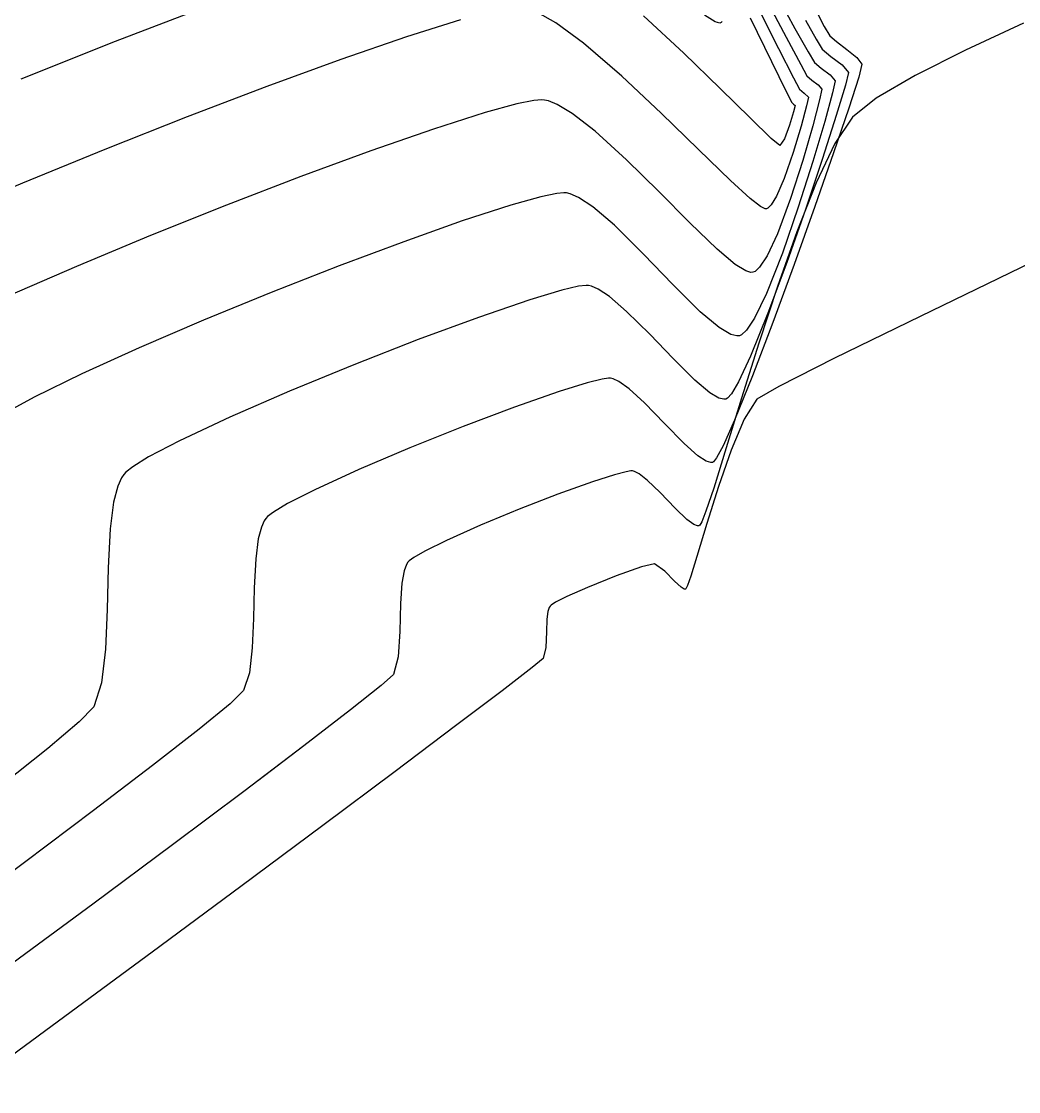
# Model space of a CAD drawing. Header units: metres. Extents: x 708868 to 711043, y 5411316 to 5413138.
# Drawn here: x 710054.64 to 710079.24, y 5411855.53 to 5411881.93 of the extents above; entities that cross this region are included whole.
import ezdxf

# ---------------------------------------------------------------- set-up
doc = ezdxf.new("R2010")
doc.units = ezdxf.units.M
for name, color, linetype in [('Rionegro 2010_Contours', 7, 'Continuous'), ('Rionegro 2014_Contours', 7, 'Continuous'), ('Rionegro 2018_Contours', 7, 'Continuous')]:
    doc.layers.add(name, color=color, linetype=linetype)

msp = doc.modelspace()

# ---------------------------------------------------------------- linework, layer by layer
at = {"layer": 'Rionegro 2010_Contours'}
for points in [[(710073.022, 5411882.465, 239), (710073.503, 5411881.541, 239), (710073.862, 5411880.869, 239), (710074.018, 5411880.589, 239), (710074.136, 5411880.486, 239), (710074.293, 5411880.368, 239), (710074.383, 5411880.264, 239), (710074.327, 5411879.995, 239), (710074.161, 5411879.358, 239), (710073.913, 5411878.498, 239), (710073.613, 5411877.562, 239), (710073.289, 5411876.693, 239), (710073.032, 5411876.145, 239), (710072.85, 5411875.869, 239), (710072.738, 5411875.766, 239), (710072.685, 5411875.742, 239), (710072.635, 5411875.738, 239), (710072.507, 5411875.776, 239), (710072.249, 5411875.937, 239), (710071.805, 5411876.311, 239), (710071.125, 5411876.965, 239), (710070.36, 5411877.734, 239), (710069.564, 5411878.519, 239), (710068.792, 5411879.223, 239), (710068.229, 5411879.661, 239), (710067.858, 5411879.883, 239), (710067.641, 5411879.969, 239), (710067.543, 5411879.991, 239), (710067.475, 5411879.995, 239), (710067.283, 5411879.979, 239), (710066.863, 5411879.896, 239), (710066.081, 5411879.683, 239), (710064.804, 5411879.277, 239), (710063.264, 5411878.741, 239), (710061.537, 5411878.104, 239), (710059.7, 5411877.397, 239), (710057.829, 5411876.648, 239), (710056.001, 5411875.886, 239), (710054.29, 5411875.142, 239)], [(710059.213, 5411882.3, 237), (710056.956, 5411881.434, 237), (710054.624, 5411880.507, 237)], [(710072.8, 5411882.289, 238), (710073.315, 5411881.265, 238), (710073.683, 5411880.542, 238), (710073.83, 5411880.258, 238), (710073.95, 5411880.16, 238), (710074.053, 5411880.061, 238), (710074.006, 5411879.847, 238), (710073.871, 5411879.347, 238), (710073.678, 5411878.702, 238), (710073.452, 5411878.053, 238), (710073.268, 5411877.625, 238), (710073.137, 5411877.405, 238), (710073.056, 5411877.323, 238), (710073.019, 5411877.305, 238), (710072.984, 5411877.307, 238), (710072.875, 5411877.363, 238), (710072.618, 5411877.563, 238), (710072.13, 5411878.009, 238), (710071.341, 5411878.776, 238), (710070.423, 5411879.67, 238), (710069.454, 5411880.58, 238), (710068.509, 5411881.392, 238), (710067.823, 5411881.897, 238), (710067.374, 5411882.153, 238)], [(710065.469, 5411881.967, 238), (710064.136, 5411881.548, 238), (710062.52, 5411880.991, 238), (710060.694, 5411880.324, 238), (710058.729, 5411879.575, 238), (710056.698, 5411878.772, 238), (710054.672, 5411877.943, 238), (710052.723, 5411877.116, 238)], [(710074.289, 5411882.108, 242), (710074.439, 5411881.808, 242), (710074.581, 5411881.58, 242), (710074.746, 5411881.434, 242), (710075.002, 5411881.243, 242), (710075.246, 5411881.044, 242), (710075.374, 5411880.876, 242), (710075.293, 5411880.558, 242), (710075.047, 5411879.792, 242), (710074.675, 5411878.691, 242), (710074.213, 5411877.367, 242), (710073.7, 5411875.933, 242), (710073.173, 5411874.502, 242), (710072.67, 5411873.185, 242), (710072.23, 5411872.097, 242), (710071.947, 5411871.465, 242), (710071.789, 5411871.168, 242), (710071.714, 5411871.069, 242), (710071.686, 5411871.051, 242), (710071.642, 5411871.048, 242), (710071.533, 5411871.081, 242), (710071.327, 5411871.217, 242), (710070.99, 5411871.521, 242), (710070.507, 5411872.014, 242), (710070.006, 5411872.524, 242), (710069.63, 5411872.866, 242), (710069.38, 5411873.045, 242), (710069.236, 5411873.113, 242), (710069.171, 5411873.129, 242), (710069.121, 5411873.13, 242), (710068.962, 5411873.109, 242), (710068.597, 5411873.019, 242), (710067.909, 5411872.805, 242), (710066.806, 5411872.419, 242), (710065.539, 5411871.94, 242), (710064.221, 5411871.411, 242), (710062.962, 5411870.877, 242), (710061.876, 5411870.38, 242), (710061.207, 5411870.039, 242), (710060.86, 5411869.829, 242), (710060.715, 5411869.717, 242), (710060.672, 5411869.671, 242), (710060.631, 5411869.61, 242), (710060.562, 5411869.458, 242), (710060.484, 5411869.164, 242), (710060.421, 5411868.675, 242), (710060.385, 5411867.962, 242), (710060.367, 5411867.204, 242), (710060.337, 5411866.479, 242), (710060.265, 5411865.86, 242), (710060.121, 5411865.422, 242), (710059.791, 5411865.101, 242), (710059.022, 5411864.47, 242), (710057.878, 5411863.575, 242), (710056.422, 5411862.463, 242), (710054.715, 5411861.18, 242), (710052.823, 5411859.775, 242)], [(710072.615, 5411882.017, 237), (710073.142, 5411880.944, 237), (710073.506, 5411880.204, 237), (710073.643, 5411879.928, 237), (710073.684, 5411879.892, 237), (710073.723, 5411879.857, 237), (710073.684, 5411879.705, 237), (710073.587, 5411879.374, 237), (710073.465, 5411879.037, 237), (710073.352, 5411878.869, 237), (710073.136, 5411879.047, 237), (710072.623, 5411879.544, 237), (710071.88, 5411880.273, 237), (710070.977, 5411881.145, 237), (710069.982, 5411882.072, 237)], [(710071.927, 5411881.933, 236), (710071.905, 5411881.903, 236), (710071.866, 5411881.89, 236), (710071.75, 5411881.918, 236), (710071.487, 5411882.088, 236)], [(710073.978, 5411881.963, 241), (710074.242, 5411881.493, 241), (710074.393, 5411881.25, 241), (710074.604, 5411881.067, 241), (710074.883, 5411880.857, 241), (710075.044, 5411880.672, 241), (710074.968, 5411880.36, 241), (710074.74, 5411879.61, 241), (710074.398, 5411878.547, 241), (710073.978, 5411877.296, 241), (710073.518, 5411875.984, 241), (710073.055, 5411874.734, 241), (710072.626, 5411873.673, 241), (710072.332, 5411873.043, 241), (710072.153, 5411872.741, 241), (710072.058, 5411872.636, 241), (710072.019, 5411872.615, 241), (710071.969, 5411872.609, 241), (710071.847, 5411872.639, 241), (710071.621, 5411872.773, 241), (710071.252, 5411873.084, 241), (710070.715, 5411873.616, 241), (710070.138, 5411874.214, 241), (710069.567, 5411874.779, 241), (710069.146, 5411875.142, 241), (710068.866, 5411875.327, 241), (710068.702, 5411875.399, 241), (710068.629, 5411875.416, 241), (710068.568, 5411875.419, 241), (710068.385, 5411875.397, 241), (710067.968, 5411875.299, 241), (710067.183, 5411875.064, 241), (710065.916, 5411874.631, 241), (710064.431, 5411874.082, 241), (710062.841, 5411873.461, 241), (710061.256, 5411872.81, 241), (710059.785, 5411872.171, 241), (710058.54, 5411871.587, 241), (710057.78, 5411871.188, 241), (710057.386, 5411870.942, 241), (710057.219, 5411870.809, 241), (710057.168, 5411870.753, 241), (710057.113, 5411870.671, 241), (710057.019, 5411870.466, 241), (710056.915, 5411870.07, 241), (710056.83, 5411869.411, 241), (710056.781, 5411868.449, 241), (710056.757, 5411867.428, 241), (710056.717, 5411866.449, 241), (710056.619, 5411865.614, 241), (710056.424, 5411865.025, 241), (710056.066, 5411864.651, 241), (710055.293, 5411863.994, 241), (710054.17, 5411863.101, 241)], [(710079.357, 5411881.888, 243), (710077.926, 5411881.221, 243), (710076.686, 5411880.595, 243), (710075.726, 5411880.035, 243), (710075.137, 5411879.569, 243), (710074.706, 5411878.923, 243), (710074.244, 5411877.95, 243), (710073.766, 5411876.742, 243), (710073.29, 5411875.392, 243), (710072.831, 5411873.991, 243), (710072.405, 5411872.634, 243), (710072.028, 5411871.412, 243), (710071.716, 5411870.419, 243), (710071.525, 5411869.851, 243), (710071.42, 5411869.588, 243), (710071.371, 5411869.502, 243), (710071.353, 5411869.488, 243), (710071.317, 5411869.486, 243), (710071.229, 5411869.52, 243), (710071.057, 5411869.647, 243), (710070.777, 5411869.916, 243), (710070.388, 5411870.318, 243), (710070.084, 5411870.61, 243), (710069.881, 5411870.768, 243), (710069.765, 5411870.828, 243), (710069.714, 5411870.841, 243), (710069.676, 5411870.842, 243), (710069.554, 5411870.824, 243), (710069.266, 5411870.749, 243), (710068.726, 5411870.575, 243), (710067.872, 5411870.267, 243), (710066.918, 5411869.897, 243), (710065.967, 5411869.504, 243), (710065.123, 5411869.128, 243), (710064.596, 5411868.866, 243), (710064.322, 5411868.707, 243), (710064.209, 5411868.623, 243), (710064.176, 5411868.588, 243), (710064.14, 5411868.531, 243), (710064.082, 5411868.379, 243), (710064.026, 5411868.074, 243), (710063.992, 5411867.571, 243), (710063.975, 5411866.883, 243), (710063.935, 5411866.255, 243), (710063.817, 5411865.82, 243), (710063.515, 5411865.548, 243), (710062.758, 5411864.946, 243), (710061.608, 5411864.06, 243), (710060.461, 5411863.191, 243)], [(710079.571, 5411875.991, 244), (710076.806, 5411874.656, 244), (710074.694, 5411873.621, 244), (710073.323, 5411872.927, 244), (710072.78, 5411872.614, 244), (710072.47, 5411872.116, 244), (710072.148, 5411871.356, 244), (710071.834, 5411870.458, 244), (710071.545, 5411869.543, 244), (710071.301, 5411868.735, 244), (710071.15, 5411868.246, 244), (710071.068, 5411868.013, 244), (710071.032, 5411867.936, 244), (710071.019, 5411867.924, 244), (710070.991, 5411867.926, 244), (710070.911, 5411867.974, 244), (710070.752, 5411868.123, 244), (710070.51, 5411868.371, 244), (710070.257, 5411868.554, 244), (710069.932, 5411868.475, 244), (710069.314, 5411868.254, 244), (710068.6, 5411867.968, 244), (710068.093, 5411867.744, 244), (710067.818, 5411867.603, 244), (710067.709, 5411867.533, 244), (710067.681, 5411867.506, 244), (710067.66, 5411867.471, 244), (710067.629, 5411867.376, 244), (710067.603, 5411867.183, 244), (710067.591, 5411866.873, 244), (710067.575, 5411866.487, 244), (710067.514, 5411866.218, 244), (710067.238, 5411865.991, 244), (710066.498, 5411865.421, 244), (710065.352, 5411864.552, 244), (710063.858, 5411863.428, 244), (710062.073, 5411862.094, 244), (710060.056, 5411860.592, 244), (710057.866, 5411858.969, 244), (710055.559, 5411857.267, 244), (710053.194, 5411855.531, 244)]]:
    msp.add_polyline3d(points, dxfattribs=at)
at = {"layer": 'Rionegro 2014_Contours'}
for points in [[(710073.307, 5411882.519, 240), (710073.721, 5411881.754, 240), (710074.048, 5411881.179, 240), (710074.205, 5411880.919, 240), (710074.37, 5411880.777, 240), (710074.588, 5411880.613, 240), (710074.713, 5411880.468, 240), (710074.649, 5411880.171, 240), (710074.454, 5411879.46, 240), (710074.161, 5411878.473, 240), (710073.803, 5411877.347, 240), (710073.41, 5411876.217, 240), (710073.016, 5411875.222, 240), (710072.722, 5411874.613, 240), (710072.523, 5411874.313, 240), (710072.406, 5411874.203, 240), (710072.352, 5411874.178, 240), (710072.289, 5411874.172, 240), (710072.136, 5411874.209, 240), (710071.852, 5411874.377, 240), (710071.387, 5411874.769, 240), (710070.712, 5411875.438, 240), (710069.986, 5411876.191, 240), (710069.267, 5411876.902, 240), (710068.737, 5411877.358, 240), (710068.385, 5411877.592, 240), (710068.179, 5411877.681, 240), (710068.086, 5411877.703, 240), (710068.024, 5411877.707, 240), (710067.846, 5411877.69, 240), (710067.452, 5411877.608, 240), (710066.715, 5411877.401, 240), (710065.512, 5411877.009, 240), (710064.072, 5411876.498, 240), (710062.476, 5411875.9, 240), (710060.803, 5411875.243, 240), (710059.134, 5411874.561, 240), (710057.549, 5411873.883, 240), (710056.129, 5411873.241, 240), (710054.955, 5411872.665, 240), (710054.246, 5411872.273, 240)], [(710073.022, 5411882.465, 239), (710073.503, 5411881.541, 239), (710073.862, 5411880.869, 239), (710074.018, 5411880.589, 239), (710074.136, 5411880.486, 239), (710074.293, 5411880.368, 239), (710074.383, 5411880.264, 239), (710074.327, 5411879.995, 239), (710074.161, 5411879.358, 239), (710073.913, 5411878.498, 239), (710073.613, 5411877.562, 239), (710073.289, 5411876.693, 239), (710073.032, 5411876.145, 239), (710072.85, 5411875.869, 239), (710072.738, 5411875.766, 239), (710072.685, 5411875.742, 239), (710072.635, 5411875.738, 239), (710072.507, 5411875.776, 239), (710072.249, 5411875.937, 239), (710071.805, 5411876.311, 239), (710071.125, 5411876.965, 239), (710070.36, 5411877.734, 239), (710069.564, 5411878.519, 239), (710068.792, 5411879.223, 239), (710068.229, 5411879.661, 239), (710067.858, 5411879.883, 239), (710067.641, 5411879.969, 239), (710067.543, 5411879.991, 239), (710067.475, 5411879.995, 239), (710067.283, 5411879.979, 239), (710066.863, 5411879.896, 239), (710066.081, 5411879.683, 239), (710064.804, 5411879.277, 239), (710063.264, 5411878.741, 239), (710061.537, 5411878.104, 239), (710059.7, 5411877.397, 239), (710057.829, 5411876.648, 239), (710056.001, 5411875.886, 239), (710054.29, 5411875.142, 239)], [(710059.213, 5411882.3, 237), (710056.956, 5411881.434, 237), (710054.624, 5411880.507, 237)], [(710072.8, 5411882.289, 238), (710073.315, 5411881.265, 238), (710073.683, 5411880.542, 238), (710073.83, 5411880.258, 238), (710073.95, 5411880.16, 238), (710074.053, 5411880.061, 238), (710074.006, 5411879.847, 238), (710073.871, 5411879.347, 238), (710073.678, 5411878.702, 238), (710073.452, 5411878.053, 238), (710073.268, 5411877.625, 238), (710073.137, 5411877.405, 238), (710073.056, 5411877.323, 238), (710073.019, 5411877.305, 238), (710072.984, 5411877.307, 238), (710072.875, 5411877.363, 238), (710072.618, 5411877.563, 238), (710072.13, 5411878.009, 238), (710071.341, 5411878.776, 238), (710070.423, 5411879.67, 238), (710069.454, 5411880.58, 238), (710068.509, 5411881.392, 238), (710067.823, 5411881.897, 238), (710067.374, 5411882.153, 238)], [(710065.469, 5411881.967, 238), (710064.136, 5411881.548, 238), (710062.52, 5411880.991, 238), (710060.694, 5411880.324, 238), (710058.729, 5411879.575, 238), (710056.698, 5411878.772, 238), (710054.672, 5411877.943, 238), (710052.723, 5411877.116, 238)], [(710074.289, 5411882.108, 242), (710074.439, 5411881.808, 242), (710074.581, 5411881.58, 242), (710074.746, 5411881.434, 242), (710075.002, 5411881.243, 242), (710075.246, 5411881.044, 242), (710075.374, 5411880.876, 242), (710075.293, 5411880.558, 242), (710075.047, 5411879.792, 242), (710074.675, 5411878.691, 242), (710074.213, 5411877.367, 242), (710073.7, 5411875.933, 242), (710073.173, 5411874.502, 242), (710072.67, 5411873.185, 242), (710072.23, 5411872.097, 242), (710071.947, 5411871.465, 242), (710071.789, 5411871.168, 242), (710071.714, 5411871.069, 242), (710071.686, 5411871.051, 242), (710071.642, 5411871.048, 242), (710071.533, 5411871.081, 242), (710071.327, 5411871.217, 242), (710070.99, 5411871.521, 242), (710070.507, 5411872.014, 242), (710070.006, 5411872.524, 242), (710069.63, 5411872.866, 242), (710069.38, 5411873.045, 242), (710069.236, 5411873.113, 242), (710069.171, 5411873.129, 242), (710069.121, 5411873.13, 242), (710068.962, 5411873.109, 242), (710068.597, 5411873.019, 242), (710067.909, 5411872.805, 242), (710066.806, 5411872.419, 242), (710065.539, 5411871.94, 242), (710064.221, 5411871.411, 242), (710062.962, 5411870.877, 242), (710061.876, 5411870.38, 242), (710061.207, 5411870.039, 242), (710060.86, 5411869.829, 242), (710060.715, 5411869.717, 242), (710060.672, 5411869.671, 242), (710060.631, 5411869.61, 242), (710060.562, 5411869.458, 242), (710060.484, 5411869.164, 242), (710060.421, 5411868.675, 242), (710060.385, 5411867.962, 242), (710060.367, 5411867.204, 242), (710060.337, 5411866.479, 242), (710060.265, 5411865.86, 242), (710060.121, 5411865.422, 242), (710059.791, 5411865.101, 242), (710059.022, 5411864.47, 242), (710057.878, 5411863.575, 242), (710056.422, 5411862.463, 242), (710054.715, 5411861.18, 242), (710052.823, 5411859.775, 242)], [(710072.615, 5411882.017, 237), (710073.142, 5411880.944, 237), (710073.506, 5411880.204, 237), (710073.643, 5411879.928, 237), (710073.684, 5411879.892, 237), (710073.723, 5411879.857, 237), (710073.684, 5411879.705, 237), (710073.587, 5411879.374, 237), (710073.465, 5411879.037, 237), (710073.352, 5411878.869, 237), (710073.136, 5411879.047, 237), (710072.623, 5411879.544, 237), (710071.88, 5411880.273, 237), (710070.977, 5411881.145, 237), (710069.982, 5411882.072, 237)], [(710071.927, 5411881.933, 236), (710071.905, 5411881.903, 236), (710071.866, 5411881.89, 236), (710071.75, 5411881.918, 236), (710071.487, 5411882.088, 236)], [(710073.978, 5411881.963, 241), (710074.242, 5411881.493, 241), (710074.393, 5411881.25, 241), (710074.604, 5411881.067, 241), (710074.883, 5411880.857, 241), (710075.044, 5411880.672, 241), (710074.968, 5411880.36, 241), (710074.74, 5411879.61, 241), (710074.398, 5411878.547, 241), (710073.978, 5411877.296, 241), (710073.518, 5411875.984, 241), (710073.055, 5411874.734, 241), (710072.626, 5411873.673, 241), (710072.332, 5411873.043, 241), (710072.153, 5411872.741, 241), (710072.058, 5411872.636, 241), (710072.019, 5411872.615, 241), (710071.969, 5411872.609, 241), (710071.847, 5411872.639, 241), (710071.621, 5411872.773, 241), (710071.252, 5411873.084, 241), (710070.715, 5411873.616, 241), (710070.138, 5411874.214, 241), (710069.567, 5411874.779, 241), (710069.146, 5411875.142, 241), (710068.866, 5411875.327, 241), (710068.702, 5411875.399, 241), (710068.629, 5411875.416, 241), (710068.568, 5411875.419, 241), (710068.385, 5411875.397, 241), (710067.968, 5411875.299, 241), (710067.183, 5411875.064, 241), (710065.916, 5411874.631, 241), (710064.431, 5411874.082, 241), (710062.841, 5411873.461, 241), (710061.256, 5411872.81, 241), (710059.785, 5411872.171, 241), (710058.54, 5411871.587, 241), (710057.78, 5411871.188, 241), (710057.386, 5411870.942, 241), (710057.219, 5411870.809, 241), (710057.168, 5411870.753, 241), (710057.113, 5411870.671, 241), (710057.019, 5411870.466, 241), (710056.915, 5411870.07, 241), (710056.83, 5411869.411, 241), (710056.781, 5411868.449, 241), (710056.757, 5411867.428, 241), (710056.717, 5411866.449, 241), (710056.619, 5411865.614, 241), (710056.424, 5411865.025, 241), (710056.066, 5411864.651, 241), (710055.293, 5411863.994, 241), (710054.17, 5411863.101, 241)], [(710079.357, 5411881.888, 243), (710077.926, 5411881.221, 243), (710076.686, 5411880.595, 243), (710075.726, 5411880.035, 243), (710075.137, 5411879.569, 243), (710074.706, 5411878.923, 243), (710074.244, 5411877.95, 243), (710073.766, 5411876.742, 243), (710073.29, 5411875.392, 243), (710072.831, 5411873.991, 243), (710072.405, 5411872.634, 243), (710072.028, 5411871.412, 243), (710071.716, 5411870.419, 243), (710071.525, 5411869.851, 243), (710071.42, 5411869.588, 243), (710071.371, 5411869.502, 243), (710071.353, 5411869.488, 243), (710071.317, 5411869.486, 243), (710071.229, 5411869.52, 243), (710071.057, 5411869.647, 243), (710070.777, 5411869.916, 243), (710070.388, 5411870.318, 243), (710070.084, 5411870.61, 243), (710069.881, 5411870.768, 243), (710069.765, 5411870.828, 243), (710069.714, 5411870.841, 243), (710069.676, 5411870.842, 243), (710069.554, 5411870.824, 243), (710069.266, 5411870.749, 243), (710068.726, 5411870.575, 243), (710067.872, 5411870.267, 243), (710066.918, 5411869.897, 243), (710065.967, 5411869.504, 243), (710065.123, 5411869.128, 243), (710064.596, 5411868.866, 243), (710064.322, 5411868.707, 243), (710064.209, 5411868.623, 243), (710064.176, 5411868.588, 243), (710064.14, 5411868.531, 243), (710064.082, 5411868.379, 243), (710064.026, 5411868.074, 243), (710063.992, 5411867.571, 243), (710063.975, 5411866.883, 243), (710063.935, 5411866.255, 243), (710063.817, 5411865.82, 243), (710063.515, 5411865.548, 243), (710062.758, 5411864.946, 243), (710061.608, 5411864.06, 243), (710060.125, 5411862.936, 243), (710058.369, 5411861.619, 243), (710056.403, 5411860.155, 243), (710054.285, 5411858.59, 243)], [(710079.571, 5411875.991, 244), (710076.806, 5411874.656, 244), (710074.694, 5411873.621, 244), (710073.323, 5411872.927, 244), (710072.78, 5411872.614, 244), (710072.47, 5411872.116, 244), (710072.148, 5411871.356, 244), (710071.834, 5411870.458, 244), (710071.545, 5411869.543, 244), (710071.301, 5411868.735, 244), (710071.15, 5411868.246, 244), (710071.068, 5411868.013, 244), (710071.032, 5411867.936, 244), (710071.019, 5411867.924, 244), (710070.991, 5411867.926, 244), (710070.911, 5411867.974, 244), (710070.752, 5411868.123, 244), (710070.51, 5411868.371, 244), (710070.257, 5411868.554, 244), (710069.932, 5411868.475, 244), (710069.314, 5411868.254, 244), (710068.6, 5411867.968, 244), (710068.093, 5411867.744, 244), (710067.818, 5411867.603, 244), (710067.709, 5411867.533, 244), (710067.681, 5411867.506, 244), (710067.66, 5411867.471, 244), (710067.629, 5411867.376, 244), (710067.603, 5411867.183, 244), (710067.591, 5411866.873, 244), (710067.575, 5411866.487, 244), (710067.514, 5411866.218, 244), (710067.238, 5411865.991, 244), (710066.498, 5411865.421, 244), (710065.352, 5411864.552, 244), (710063.858, 5411863.428, 244), (710062.073, 5411862.094, 244), (710060.056, 5411860.592, 244), (710057.866, 5411858.969, 244), (710055.559, 5411857.267, 244), (710053.194, 5411855.531, 244)]]:
    msp.add_polyline3d(points, dxfattribs=at)
at = {"layer": 'Rionegro 2018_Contours'}
for points in [[(710073.307, 5411882.519, 240), (710073.721, 5411881.754, 240), (710074.048, 5411881.179, 240), (710074.205, 5411880.919, 240), (710074.37, 5411880.777, 240), (710074.588, 5411880.613, 240), (710074.713, 5411880.468, 240), (710074.649, 5411880.171, 240), (710074.454, 5411879.46, 240), (710074.161, 5411878.473, 240), (710073.803, 5411877.347, 240), (710073.41, 5411876.217, 240), (710073.016, 5411875.222, 240), (710072.722, 5411874.613, 240), (710072.523, 5411874.313, 240), (710072.406, 5411874.203, 240), (710072.352, 5411874.178, 240), (710072.289, 5411874.172, 240), (710072.136, 5411874.209, 240), (710071.852, 5411874.377, 240), (710071.387, 5411874.769, 240), (710070.712, 5411875.438, 240), (710069.986, 5411876.191, 240), (710069.267, 5411876.902, 240), (710068.737, 5411877.358, 240), (710068.385, 5411877.592, 240), (710068.179, 5411877.681, 240), (710068.086, 5411877.703, 240), (710068.024, 5411877.707, 240), (710067.846, 5411877.69, 240), (710067.452, 5411877.608, 240), (710066.715, 5411877.401, 240), (710065.512, 5411877.009, 240), (710064.072, 5411876.498, 240), (710062.476, 5411875.9, 240), (710060.803, 5411875.243, 240), (710059.134, 5411874.561, 240), (710057.549, 5411873.883, 240), (710056.129, 5411873.241, 240), (710054.955, 5411872.665, 240), (710054.246, 5411872.273, 240)], [(710073.022, 5411882.465, 239), (710073.503, 5411881.541, 239), (710073.862, 5411880.869, 239), (710074.018, 5411880.589, 239), (710074.136, 5411880.486, 239), (710074.293, 5411880.368, 239), (710074.383, 5411880.264, 239), (710074.327, 5411879.995, 239), (710074.161, 5411879.358, 239), (710073.913, 5411878.498, 239), (710073.613, 5411877.562, 239), (710073.289, 5411876.693, 239), (710073.032, 5411876.145, 239), (710072.85, 5411875.869, 239), (710072.738, 5411875.766, 239), (710072.685, 5411875.742, 239), (710072.635, 5411875.738, 239), (710072.507, 5411875.776, 239), (710072.249, 5411875.937, 239), (710071.805, 5411876.311, 239), (710071.125, 5411876.965, 239), (710070.36, 5411877.734, 239), (710069.564, 5411878.519, 239), (710068.792, 5411879.223, 239), (710068.229, 5411879.661, 239), (710067.858, 5411879.883, 239), (710067.641, 5411879.969, 239), (710067.543, 5411879.991, 239), (710067.475, 5411879.995, 239), (710067.283, 5411879.979, 239), (710066.863, 5411879.896, 239), (710066.081, 5411879.683, 239), (710064.804, 5411879.277, 239), (710063.264, 5411878.741, 239), (710061.537, 5411878.104, 239), (710059.7, 5411877.397, 239), (710057.829, 5411876.648, 239), (710056.001, 5411875.886, 239), (710054.29, 5411875.142, 239)], [(710059.213, 5411882.3, 237), (710056.956, 5411881.434, 237), (710054.624, 5411880.507, 237)], [(710072.8, 5411882.289, 238), (710073.315, 5411881.265, 238), (710073.683, 5411880.542, 238), (710073.83, 5411880.258, 238), (710073.95, 5411880.16, 238), (710074.053, 5411880.061, 238), (710074.006, 5411879.847, 238), (710073.871, 5411879.347, 238), (710073.678, 5411878.702, 238), (710073.452, 5411878.053, 238), (710073.268, 5411877.625, 238), (710073.137, 5411877.405, 238), (710073.056, 5411877.323, 238), (710073.019, 5411877.305, 238), (710072.984, 5411877.307, 238), (710072.875, 5411877.363, 238), (710072.618, 5411877.563, 238), (710072.13, 5411878.009, 238), (710071.341, 5411878.776, 238), (710070.423, 5411879.67, 238), (710069.454, 5411880.58, 238), (710068.509, 5411881.392, 238), (710067.823, 5411881.897, 238), (710067.374, 5411882.153, 238)], [(710065.469, 5411881.967, 238), (710064.136, 5411881.548, 238), (710062.52, 5411880.991, 238), (710060.694, 5411880.324, 238), (710058.729, 5411879.575, 238), (710056.698, 5411878.772, 238), (710054.672, 5411877.943, 238), (710052.723, 5411877.116, 238)], [(710074.289, 5411882.108, 242), (710074.439, 5411881.808, 242), (710074.581, 5411881.58, 242), (710074.746, 5411881.434, 242), (710075.002, 5411881.243, 242), (710075.246, 5411881.044, 242), (710075.374, 5411880.876, 242), (710075.293, 5411880.558, 242), (710075.047, 5411879.792, 242), (710074.675, 5411878.691, 242), (710074.213, 5411877.367, 242), (710073.7, 5411875.933, 242), (710073.173, 5411874.502, 242), (710072.67, 5411873.185, 242), (710072.23, 5411872.097, 242), (710071.947, 5411871.465, 242), (710071.789, 5411871.168, 242), (710071.714, 5411871.069, 242), (710071.686, 5411871.051, 242), (710071.642, 5411871.048, 242), (710071.533, 5411871.081, 242), (710071.327, 5411871.217, 242), (710070.99, 5411871.521, 242), (710070.507, 5411872.014, 242), (710070.006, 5411872.524, 242), (710069.63, 5411872.866, 242), (710069.38, 5411873.045, 242), (710069.236, 5411873.113, 242), (710069.171, 5411873.129, 242), (710069.121, 5411873.13, 242), (710068.962, 5411873.109, 242), (710068.597, 5411873.019, 242), (710067.909, 5411872.805, 242), (710066.806, 5411872.419, 242), (710065.539, 5411871.94, 242), (710064.221, 5411871.411, 242), (710062.962, 5411870.877, 242), (710061.876, 5411870.38, 242), (710061.207, 5411870.039, 242), (710060.86, 5411869.829, 242), (710060.715, 5411869.717, 242), (710060.672, 5411869.671, 242), (710060.631, 5411869.61, 242), (710060.562, 5411869.458, 242), (710060.484, 5411869.164, 242), (710060.421, 5411868.675, 242), (710060.385, 5411867.962, 242), (710060.367, 5411867.204, 242), (710060.337, 5411866.479, 242), (710060.265, 5411865.86, 242), (710060.121, 5411865.422, 242), (710059.791, 5411865.101, 242), (710059.022, 5411864.47, 242), (710057.878, 5411863.575, 242), (710056.422, 5411862.463, 242), (710054.715, 5411861.18, 242), (710052.823, 5411859.775, 242)], [(710072.615, 5411882.017, 237), (710073.142, 5411880.944, 237), (710073.506, 5411880.204, 237), (710073.643, 5411879.928, 237), (710073.684, 5411879.892, 237), (710073.723, 5411879.857, 237), (710073.684, 5411879.705, 237), (710073.587, 5411879.374, 237), (710073.465, 5411879.037, 237), (710073.352, 5411878.869, 237), (710073.136, 5411879.047, 237), (710072.623, 5411879.544, 237), (710071.88, 5411880.273, 237), (710070.977, 5411881.145, 237), (710069.982, 5411882.072, 237)], [(710071.927, 5411881.933, 236), (710071.905, 5411881.903, 236), (710071.866, 5411881.89, 236), (710071.75, 5411881.918, 236), (710071.487, 5411882.088, 236)], [(710073.978, 5411881.963, 241), (710074.242, 5411881.493, 241), (710074.393, 5411881.25, 241), (710074.604, 5411881.067, 241), (710074.883, 5411880.857, 241), (710075.044, 5411880.672, 241), (710074.968, 5411880.36, 241), (710074.74, 5411879.61, 241), (710074.398, 5411878.547, 241), (710073.978, 5411877.296, 241), (710073.518, 5411875.984, 241), (710073.055, 5411874.734, 241), (710072.626, 5411873.673, 241), (710072.332, 5411873.043, 241), (710072.153, 5411872.741, 241), (710072.058, 5411872.636, 241), (710072.019, 5411872.615, 241), (710071.969, 5411872.609, 241), (710071.847, 5411872.639, 241), (710071.621, 5411872.773, 241), (710071.252, 5411873.084, 241), (710070.715, 5411873.616, 241), (710070.138, 5411874.214, 241), (710069.567, 5411874.779, 241), (710069.146, 5411875.142, 241), (710068.866, 5411875.327, 241), (710068.702, 5411875.399, 241), (710068.629, 5411875.416, 241), (710068.568, 5411875.419, 241), (710068.385, 5411875.397, 241), (710067.968, 5411875.299, 241), (710067.183, 5411875.064, 241), (710065.916, 5411874.631, 241), (710064.431, 5411874.082, 241), (710062.841, 5411873.461, 241), (710061.256, 5411872.81, 241), (710059.785, 5411872.171, 241), (710058.54, 5411871.587, 241), (710057.78, 5411871.188, 241), (710057.386, 5411870.942, 241), (710057.219, 5411870.809, 241), (710057.168, 5411870.753, 241), (710057.113, 5411870.671, 241), (710057.019, 5411870.466, 241), (710056.915, 5411870.07, 241), (710056.83, 5411869.411, 241), (710056.781, 5411868.449, 241), (710056.757, 5411867.428, 241), (710056.717, 5411866.449, 241), (710056.619, 5411865.614, 241), (710056.424, 5411865.025, 241), (710056.066, 5411864.651, 241), (710055.293, 5411863.994, 241), (710054.17, 5411863.101, 241)], [(710079.357, 5411881.888, 243), (710077.926, 5411881.221, 243), (710076.686, 5411880.595, 243), (710075.726, 5411880.035, 243), (710075.137, 5411879.569, 243), (710074.706, 5411878.923, 243), (710074.244, 5411877.95, 243), (710073.766, 5411876.742, 243), (710073.29, 5411875.392, 243), (710072.831, 5411873.991, 243), (710072.405, 5411872.634, 243), (710072.028, 5411871.412, 243), (710071.716, 5411870.419, 243), (710071.525, 5411869.851, 243), (710071.42, 5411869.588, 243), (710071.371, 5411869.502, 243), (710071.353, 5411869.488, 243), (710071.317, 5411869.486, 243), (710071.229, 5411869.52, 243), (710071.057, 5411869.647, 243), (710070.777, 5411869.916, 243), (710070.388, 5411870.318, 243), (710070.084, 5411870.61, 243), (710069.881, 5411870.768, 243), (710069.765, 5411870.828, 243), (710069.714, 5411870.841, 243), (710069.676, 5411870.842, 243), (710069.554, 5411870.824, 243), (710069.266, 5411870.749, 243), (710068.726, 5411870.575, 243), (710067.872, 5411870.267, 243), (710066.918, 5411869.897, 243), (710065.967, 5411869.504, 243), (710065.123, 5411869.128, 243), (710064.596, 5411868.866, 243), (710064.322, 5411868.707, 243), (710064.209, 5411868.623, 243), (710064.176, 5411868.588, 243), (710064.14, 5411868.531, 243), (710064.082, 5411868.379, 243), (710064.026, 5411868.074, 243), (710063.992, 5411867.571, 243), (710063.975, 5411866.883, 243), (710063.935, 5411866.255, 243), (710063.817, 5411865.82, 243), (710063.515, 5411865.548, 243), (710062.758, 5411864.946, 243), (710061.608, 5411864.06, 243), (710060.125, 5411862.936, 243), (710058.369, 5411861.619, 243), (710056.403, 5411860.155, 243), (710054.285, 5411858.59, 243)], [(710079.571, 5411875.991, 244), (710076.806, 5411874.656, 244), (710074.694, 5411873.621, 244), (710073.323, 5411872.927, 244), (710072.78, 5411872.614, 244), (710072.47, 5411872.116, 244), (710072.148, 5411871.356, 244), (710071.834, 5411870.458, 244), (710071.545, 5411869.543, 244), (710071.301, 5411868.735, 244), (710071.15, 5411868.246, 244), (710071.068, 5411868.013, 244), (710071.032, 5411867.936, 244), (710071.019, 5411867.924, 244), (710070.991, 5411867.926, 244), (710070.911, 5411867.974, 244), (710070.752, 5411868.123, 244), (710070.51, 5411868.371, 244), (710070.257, 5411868.554, 244), (710069.932, 5411868.475, 244), (710069.314, 5411868.254, 244), (710068.6, 5411867.968, 244), (710068.093, 5411867.744, 244), (710067.818, 5411867.603, 244), (710067.709, 5411867.533, 244), (710067.681, 5411867.506, 244), (710067.66, 5411867.471, 244), (710067.629, 5411867.376, 244), (710067.603, 5411867.183, 244), (710067.591, 5411866.873, 244), (710067.575, 5411866.487, 244), (710067.514, 5411866.218, 244), (710067.238, 5411865.991, 244), (710066.498, 5411865.421, 244), (710065.352, 5411864.552, 244), (710063.858, 5411863.428, 244), (710062.073, 5411862.094, 244), (710060.056, 5411860.592, 244), (710057.866, 5411858.969, 244), (710055.559, 5411857.267, 244), (710053.194, 5411855.531, 244)]]:
    msp.add_polyline3d(points, dxfattribs=at)

doc.saveas('drawing.dxf')
